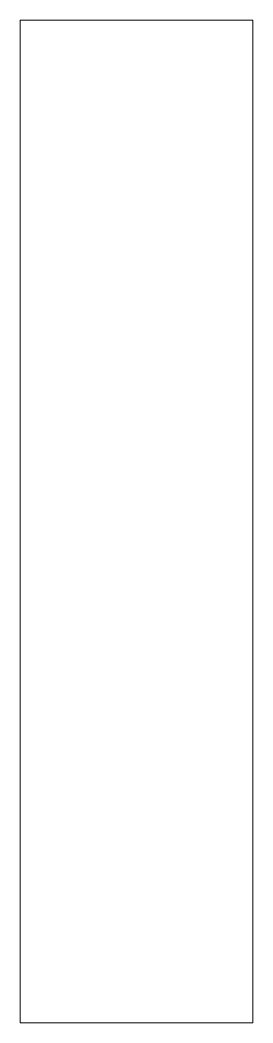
# Model space of a CAD drawing. Header units: millimetres. Extents: x -224 to 248, y 2 to 2038.
import ezdxf

# ---------------------------------------------------------------- set-up
doc = ezdxf.new("R2010")
doc.units = ezdxf.units.MM
doc.header["$MEASUREMENT"] = 0
doc.layers.add('SOGAL RANGEMENT - TONS BOIS - 25 CH__NE CLAIR', color=7, linetype='Continuous', true_color=0xc1a78b)

msp = doc.modelspace()

# ---------------------------------------------------------------- linework, layer by layer
at = {"layer": 'SOGAL RANGEMENT - TONS BOIS - 25 CH__NE CLAIR', "color": 35, "linetype": 'Continuous', "lineweight": 0, "true_color": 0x9b7559}
for p, q in [((-224, 2038), (248, 2038)), ((-224, 2), (-224, 2038)), ((248, 2), (248, 2038)), ((-224, 90.1), (-224, 90.1)), ((-224, 71.1), (-224, 71.1)), ((248, 2), (-224, 2))]:
    msp.add_line(p, q, dxfattribs=at)

doc.saveas('drawing.dxf')
